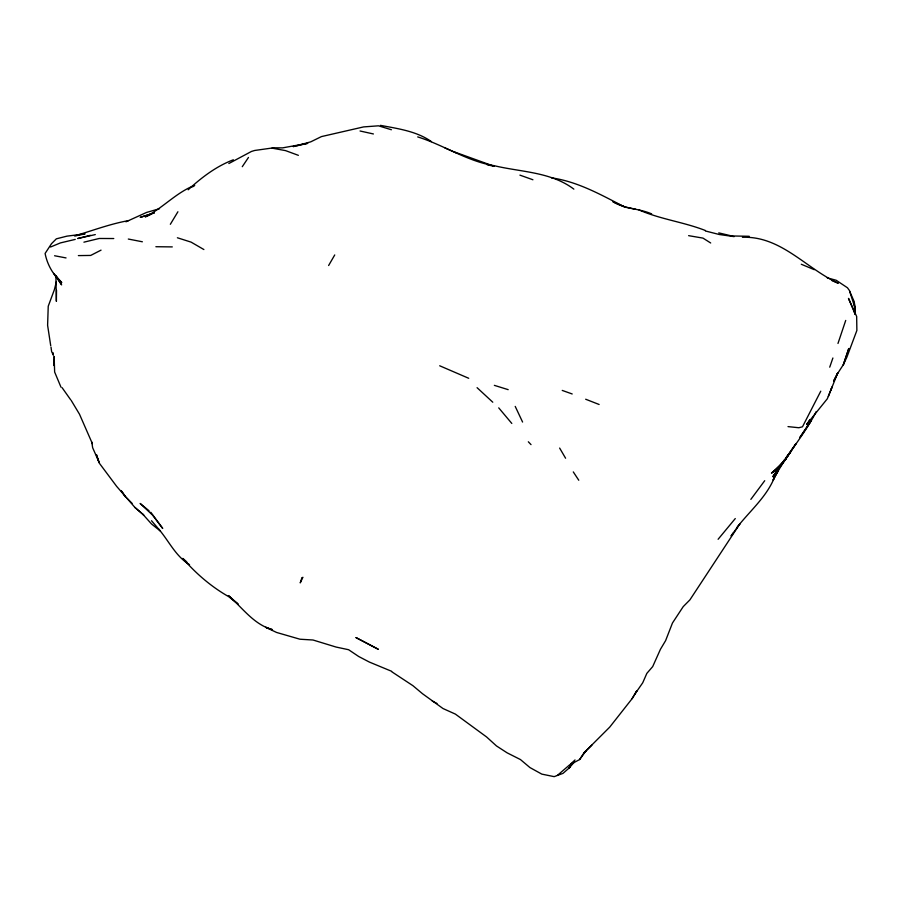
<?xml version="1.0" encoding="UTF-8"?>
<svg xmlns="http://www.w3.org/2000/svg" width="902" height="902" viewBox="0 0 902 902"><rect width="100%" height="100%" fill="white"/><g stroke="black" fill="none" stroke-linecap="round" stroke-linejoin="round"><path stroke-width="1.35" d="M54.21 356.527L54.165 365.614L53.951 360.225M56.522 290.23L56.375 301.313L55.913 275.572M854.972 314.415L855.164 307.03L854.047 301.313L849.673 291.312L854.589 306.68L853.754 302.069M54.143 356.459L54.639 372.019L60.986 387.172M854.713 311.066L855.164 307.03M56.341 281.807L54.436 289.519L48.234 306.229L47.603 325.284L50.726 345.759M837.981 343.459L845.715 320.435M829.727 367.17L832.896 357.993M828.363 396.463L832.039 386.992L827.326 398.763L806.907 424.075L809.928 419.858M830.652 390.577L837.654 373.202L833.685 380.994L837.654 373.202M820.764 391.186L802.476 426.804L798.811 427.74L788.01 426.612M773.318 479.909C785.394 455.792 804.065 435.689 816.242 411.549M773.059 479.864L774.48 477.361C766.576 497.115 749.494 511.242 736.72 527.783M773.713 478.714L778.268 470.731M328.621 265.515L334.732 254.95M391.716 671.719L412.924 685.689L422.542 693.751L443.006 708.532L455.386 714.102L486.584 736.957L496.45 745.92L507.071 752.809L520.443 759.552L529.959 767.579L541.798 774.119L554.178 776.645L563.017 773.352L569.072 768.053L571.924 763.295M632.11 698.667L636.812 690.842L632.11 698.667L609.707 727.136L583.91 752.922L579.648 759.529L569.387 765.076L557.47 775.325M170.343 224.294L177.908 211.767M809.804 420.355L807.087 424.752L810.007 420.14M733.258 532.969L731.082 535.968L740.023 523.588L689.895 599.886L683.22 606.629L672.464 623.011L665.608 640.634L660.444 649.282L652.698 666.589L646.847 673.366L642.72 682.791L634.816 694.168M781.087 464.462L772.8 476.696L785.913 458.971L796.049 443.525L786.003 457.821M242.277 166.69L248.478 157.444M574.236 762.201L569.072 768.053L571.891 763.656M837 374.443L843.359 364.667L846.933 357.023L856.877 330.448L856.663 316.478L848.489 298.382L855.062 313.93L854.284 311.156L854.634 312.802M569.072 768.053L570.132 766.418M782.688 462.241L784.289 460.031M579.648 759.529L585.984 750.892L583.91 752.922L591.904 745.108M750.847 499.37L764.716 480.698M777.885 468.882L789.915 452.928L782.756 462.41M718.105 539.283L735.277 518.56M786.003 457.844L791.155 451.271M570.459 764.163L575.036 759.958M188.202 189.781C201.586 177.48 216.198 166.318 233.347 159.789M192.577 186.894L194.708 185.327C176.082 192.577 162.89 208.058 145.29 216.886L150.33 214.766M83.909 242.176L99.22 238.478L113.765 238.534M101.047 250.136L90.696 255.435L78.373 255.604M228.837 163.533L251.466 151.446L254.714 150.465L273.656 147.804L282.574 147.872L307.751 143.328L293.454 146.564M125.942 221.802L146.541 212.444L159.519 208.712M50.523 247.024L60.423 242.909L75.238 239.402M128.614 220.595C109.999 223.933 92.523 230.641 74.426 235.963M154.107 212.94L140.227 217.382L154.163 212.94M296.938 145.662L310.75 141.839L321.428 136.597L363.607 126.911L378.468 125.818L391.4 129.753M90.38 235.321L77.741 238.523L95.296 234.588M293.285 146.552L295.721 145.966M75.768 235.783L85.059 233.877L66.951 236.144L56.341 238.838L51.515 243.675L45.1 253.451C47.265 264.681 53.139 274.963 61.764 282.551L53.68 273.396L61.618 284.874L55.98 275.685M742.425 237.294C780.963 235.873 805.858 268.345 838.274 283.251L832.061 280.657M155.877 246.72L172.293 246.9M731.883 235.963L749.235 236.29M417.694 136.901C443.773 145.03 467.135 161.3 494.273 165.709C521.198 172.158 550.896 171.82 573.852 189.127M734.138 236.628L719.289 234.509L705.42 230.98M635.707 209.287L625.345 207.201L612.954 201.744C624.804 209.106 639.101 208.373 651.65 213.887M380.43 125.355C397.906 128.659 416.566 131.151 431.415 141.614M551.528 177.863C577.889 181.595 601.6 195.114 624.928 207.122L625.345 207.201M688.621 235.659L702.962 238.105L710.686 242.988M272.009 148.131L285.562 150.623L298.37 155.336M54.582 255.751L66.049 257.927M128.309 239.041L142.369 241.781M487.181 164.773L494.251 166.318L455.375 152.28M360.056 130.993L373.405 133.958M718.759 232.885L730.688 235.715M468.713 378.288L439.702 365.784M827.247 277.872L836.188 280.263L847.463 287.772L849.65 290.827M705.42 230.517C683.705 222.027 660.377 219.299 638.932 209.895M494.352 385.357L508.176 389.653M177.39 237.767L191.1 242.131L203.886 249.538M519.935 175.135L532.913 179.757M562.239 390.419L572.195 393.971M391.592 671.28L369.392 662.079L358.714 656.509L348.612 649.722L336.108 647.061L313.005 640.003L299.994 639.225L276.553 632.449L265.684 627.296L272.449 629.664C253.631 624.443 242.469 607.734 228.398 595.568L238.06 604.024L228.634 596.617C211.215 586.706 195.903 573.525 182.813 558.406L186.748 561.856M585.68 399.236L599.131 404.491M801.28 264.252L814.269 269.675M444.866 147.883L456.006 152.765M432.227 701.001L437.008 703.481M189.544 564.663C175.507 556.207 168.978 540.963 158.605 529M149.055 510.78L140.126 503.451L152.607 515.177L162.71 528.448L150.781 512.246M134.917 507.443L143.621 514.963L134.917 507.443L116.651 486.37L99.175 462.974L96.367 454.563M132.064 503.293L126.9 498.152M477.079 387.68L492.774 402.213M528.335 441.788L531.019 444.618M498.727 407.862L511.806 423.444M142.922 514.354L151.457 523.915L160.455 531.143L151.513 520.725M62.08 387.657L70.469 399.507M121.172 490.62L125.728 497.149L121.747 491.41M573.289 471.915L578.768 480.236M71.044 400.15L79.489 414.198L92.387 443.671M559.635 448.068L565.588 458.227M53.026 352.659L53.376 355.196L51.617 351.555L51.019 347.169M515.222 406.407L522.585 422.046M96.424 454.631L98.994 462.072L92.658 447.753L91.745 442.003M848.748 348.567L843.359 364.667L848.748 348.567M301.82 578.126L300.231 582.884L302.88 577.291L301.82 578.126M810.864 421.166L799.815 437.594L810.864 421.166M785.913 458.971L779.407 466.187L771.447 473.133L778.922 467.698L772.574 472.592L785.913 458.971M378.242 649.26L356.065 637.624L378.242 649.26"/></g></svg>
